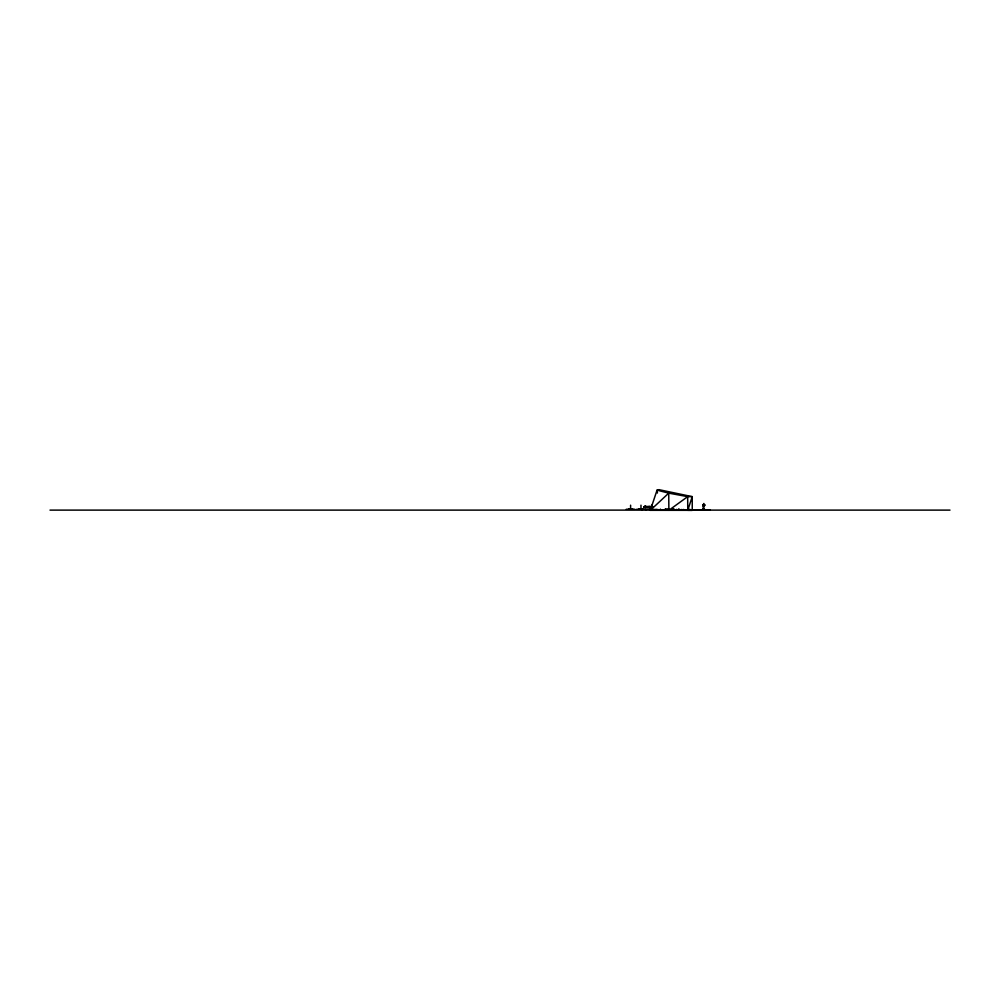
<?xml version="1.0" encoding="UTF-8"?>
<svg xmlns="http://www.w3.org/2000/svg" width="1000" height="1000" viewBox="0 0 1000 1000"><rect width="100%" height="100%" fill="white"/><g stroke="black" fill="none" stroke-linecap="round" stroke-linejoin="round"><path stroke-width="1.5" d="M641.637 510.112L641.9 509.325L641.862 510.112M641.637 509.725L641.95 509.562M641.762 510.112L641.838 509.725M652.8 506.6L643.925 506.95M645.812 510.112L646.1 509.325L645.775 509.95M646.038 509.562L646.038 509.913M645.875 509.95L645.812 509.725M645.975 509.438L646.038 510.112M683.787 509.913L676.275 510.112M657.425 493.038L657.05 490.15L668.737 493.137L687.675 496.637L692.237 496.65L692.237 510.325L687.763 510.312L692.237 496.65L658.938 489.663L657.05 490.15L650.325 510.312L658.263 509.575M649.825 506.325L646.975 506.662L649.663 506.662M653.138 507.413L644.3 507.438L644.312 506.662M671.925 509.875L672.2 509.663M683.125 510.112L710.188 510.112M702.975 506L704.388 506L702.875 506M703.775 504.562L703.825 503.462M703.312 510.125C700.475 510.15 706.825 510.112 703.962 510.138M643.925 507.1L652.663 507.1M653.05 507.212L644.3 507.438M628.587 508.862L632.612 508.862M638.962 508.862L643 508.862M649.575 508.862L651.4 508.862M626.263 509.263L629.812 509.263M630.6 509.263L634.925 509.263M636.65 509.263L645.312 509.263M647.25 509.263L650.812 509.263M650.562 509.6L657 509.4M664.375 509.5L665.562 509.5M669.75 509.5L666.012 509.525M664.375 509.837L665.575 509.837M666.637 509.837L667.862 509.7M668.562 509.837L669.775 509.762M672.987 510.037L674.038 509.688M675.75 509.663L676.038 509.875M676.275 509.675L683.838 509.775M50 510.112L950 510.112M689.4 509.288L692.237 510.325L650.325 510.312L668.737 493.137L668.875 510.312L687.675 496.637L687.763 510.312M646.925 506.662L644.875 505.712L645.612 506.662M674.55 509.963L674 509.175L674.55 510.112M703.6 503.8L703.6 504.562M683.625 509.438L683.625 510.112M681.775 509.438L681.775 510.112M678.938 509.1L678.938 510.112L678.838 509.162M676.6 509.438L676.6 510.112M673.737 509.1L673.838 510.112M672.2 509.1L672.1 510.112M667.1 509.162L667.1 510.112L667 509.1M665.575 509.1L665.725 510.112M665.462 509.162L665.462 510.112M660.362 509.1L660.475 510.112M651.587 505.175L651.587 506.85M650.562 507.413L650.562 508.35M650.562 509.4L650.65 510.112M650.188 506.6L650.188 510.112M640.975 505.175L640.975 508.862M630.6 505.175L630.6 508.862M672.925 509.175L672.387 510.112L672.925 509.175M702.65 504.775L704.675 504.775L702.65 504.775M702.65 505.3L704.712 505.3L702.65 505.3M702.8 508.263L704.425 508.275L702.887 508.263"/></g></svg>
